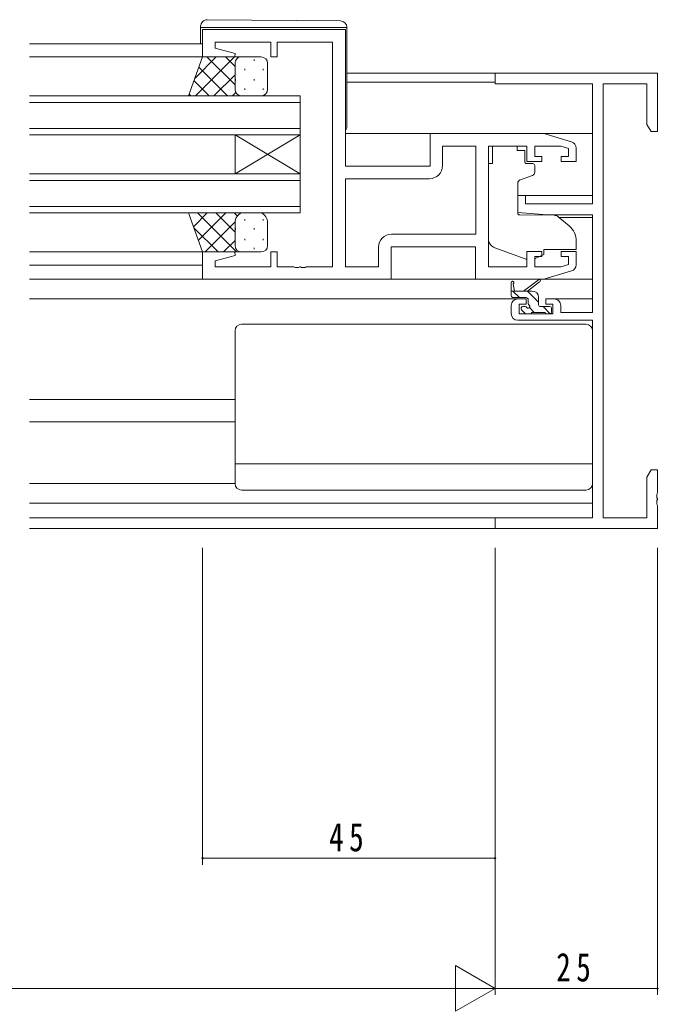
# Model space of a CAD drawing. Units: millimetres, scale not verified. Extents: x -567 to 567, y -403 to 403.
# Drawn here: x 339.1 to 437.4, y -67.1 to 85.3 of the extents above; entities that cross this region are included whole.
import ezdxf

# ---------------------------------------------------------------- set-up
doc = ezdxf.new("R2010")
doc.units = ezdxf.units.MM
doc.header["$LTSCALE"] = 2
for name, color, linetype, lineweight in [('0-3_YKK_11', 7, 'Continuous', 18), ('0-4_YKK_12', 2, 'Continuous', 18), ('0-5_YKK_13', 4, 'Continuous', 18), ('0-6_YKK_D', 6, 'Continuous', 18)]:
    doc.layers.add(name, color=color, linetype=linetype, lineweight=lineweight)
doc.styles.add('ＭＳ ゴシック', font='')
doc.styles.get('ＭＳ ゴシック').set_extended_font_data('MS Gothic')

msp = doc.modelspace()

# ---------------------------------------------------------------- linework, layer by layer
at = {"layer": '0-3_YKK_11'}
for p, q in [((367.274, 83.813), (389.274, 83.813)), ((389.274, 83.813), (389.274, 62.813)), ((377.774, 81.883), (369.204, 81.883)), ((387.274, 47.343), (387.274, 81.883)), ((412.274, 75.483), (412.274, 77.113)), ((412.274, 77.113), (437.274, 77.113)), ((427.274, 75.483), (412.274, 75.483)), ((427.274, 57.013), (427.274, 75.483)), ((435.644, 75.483), (428.904, 75.483)), ((428.904, 75.483), (428.904, 8.743)), ((402.274, 67.813), (419.774, 67.813)), ((402.274, 62.813), (402.274, 67.813)), ((419.774, 67.813), (424.061, 66.526)), ((404.204, 65.883), (409.344, 65.883)), ((404.204, 62.883), (404.204, 65.883)), ((409.344, 65.883), (409.344, 52.343)), ((409.344, 65.883), (409.344, 52.343)), ((411.274, 65.883), (411.274, 47.343)), ((422.379, 65.883), (418.374, 65.883)), ((389.274, 62.813), (402.274, 62.813)), ((389.274, 60.883), (402.204, 60.883)), ((416.974, 57.013), (427.274, 57.013)), ((427.274, 55.313), (420.274, 55.313)), ((409.344, 52.343), (396.344, 52.343)), ((396.274, 50.413), (396.274, 45.413)), ((409.274, 50.413), (396.274, 50.413)), ((367.274, 45.413), (367.274, 49.613)), ((369.204, 47.343), (377.774, 47.343)), ((381.316, 47.343), (381.499, 47.223)), ((382.049, 47.223), (382.232, 47.343)), ((382.232, 47.343), (382.316, 47.343)), ((382.316, 47.343), (382.499, 47.223)), ((383.049, 47.223), (383.232, 47.343)), ((383.232, 47.343), (387.274, 47.343)), ((418.374, 47.343), (422.379, 47.343)), ((381.499, 47.223), (382.049, 47.223)), ((382.499, 47.223), (383.049, 47.223)), ((424.061, 46.699), (419.774, 45.413)), ((396.274, 45.413), (367.274, 45.413)), ((414.774, 40.113), (414.774, 41.413)), ((420.074, 41.613), (420.074, 42.413)), ((420.074, 42.413), (421.374, 42.413)), ((421.174, 41.613), (420.074, 41.613)), ((421.174, 40.113), (421.174, 41.613)), ((415.974, 40.113), (421.174, 40.113)), ((427.274, 39.113), (415.774, 39.113)), ((427.274, 8.743), (427.274, 39.113)), ((435.644, 15.021), (436.274, 16.113)), ((436.274, 16.113), (437.274, 16.113)), ((437.274, 16.113), (437.274, 12.571)), ((435.644, 8.743), (435.644, 15.021)), ((412.274, 7.113), (412.274, 8.743)), ((412.274, 8.743), (427.274, 8.743)), ((428.904, 8.743), (435.644, 8.743)), ((437.274, 7.113), (412.274, 7.113))]:
    msp.add_line(p, q, dxfattribs=at)
for points in [[(369.204, 81.883), (369.204, 80.965), (372.303, 80.135), (372.235, 79.613), (367.274, 79.613), (367.274, 83.813)], [(387.274, 81.883), (378.774, 81.883), (378.774, 79.613), (377.774, 79.613), (377.774, 81.883)], [(437.274, 77.113), (437.274, 68.113), (436.274, 68.113), (435.644, 69.204), (435.644, 75.483)], [(418.374, 65.883), (418.374, 64.313), (419.474, 64.313), (419.474, 63.513), (417.174, 63.513), (417.174, 65.883), (411.274, 65.883)], [(424.774, 65.569), (424.774, 63.513), (422.474, 63.513), (422.474, 64.313), (423.574, 64.313), (423.574, 65.524), (422.379, 65.883)], [(394.344, 50.343), (394.344, 47.343), (389.274, 47.343), (389.274, 60.883)], [(420.274, 55.313), (415.774, 55.706), (415.774, 58.313), (416.974, 58.313), (416.974, 57.013)], [(422.374, 41.413), (422.374, 40.313), (427.274, 40.313), (427.274, 55.313)], [(419.774, 45.413), (409.274, 45.413), (409.274, 50.413)], [(367.274, 49.613), (372.235, 49.613), (372.303, 49.09), (369.204, 48.26), (369.204, 47.343)], [(377.774, 47.343), (377.774, 49.613), (378.774, 49.613), (378.774, 47.343), (381.316, 47.343)], [(411.274, 47.343), (417.174, 47.343), (417.174, 49.713), (419.474, 49.713), (419.474, 48.913), (418.374, 48.913), (418.374, 47.343)], [(422.379, 47.343), (423.574, 47.701), (423.574, 48.913), (422.474, 48.913), (422.474, 49.713), (424.774, 49.713), (424.774, 47.657)], [(415.774, 42.413), (417.074, 42.413), (417.074, 41.613), (415.974, 41.613), (415.974, 40.113)], [(437.274, 12.571), (437.154, 12.388), (437.154, 11.838), (437.274, 11.654), (437.274, 11.571), (437.154, 11.388), (437.154, 10.838), (437.274, 10.654), (437.274, 7.113)]]:
    msp.add_lwpolyline(points, dxfattribs=at)
for centre, radius, start, end in [((423.774, 65.569), 1, 359.99996, 73.30074), ((402.204, 62.883), 2, 270.00001, 359.99999), ((396.344, 50.343), 2, 90.00001, 179.99999), ((423.774, 47.657), 1, 286.69926, 0.00004), ((415.774, 41.413), 1, 90.00001, 179.99999), ((421.374, 41.413), 1, 0.00001, 89.99999), ((415.774, 40.113), 1, 180.00001, 269.99999)]:
    msp.add_arc(centre, radius, start, end, dxfattribs=at)
at = {"layer": '0-4_YKK_12'}
for p, q in [((367.274, 81.613), (340.649, 81.613)), ((368.363, 79.613), (340.649, 79.613)), ((412.574, 77.113), (389.474, 77.113)), ((412.274, 75.713), (389.474, 75.713)), ((382.274, 73.613), (340.649, 73.613)), ((382.274, 67.613), (382.274, 73.613)), ((340.649, 72.613), (382.274, 72.613)), ((382.274, 68.613), (340.649, 68.613)), ((340.649, 67.613), (382.274, 67.613)), ((372.274, 67.613), (372.274, 61.613)), ((382.274, 67.613), (372.274, 61.613)), ((382.274, 61.613), (372.274, 67.613)), ((382.274, 67.613), (382.274, 61.613)), ((402.774, 67.813), (389.274, 67.813)), ((427.274, 67.813), (419.701, 67.813)), ((382.274, 61.613), (340.649, 61.613)), ((382.274, 55.613), (382.274, 61.613)), ((340.649, 60.613), (382.274, 60.613)), ((427.274, 58.313), (415.774, 58.313)), ((382.274, 56.613), (340.649, 56.613)), ((340.649, 55.613), (382.274, 55.613)), ((427.274, 54.913), (422.151, 54.913)), ((367.774, 49.613), (340.649, 49.614)), ((367.274, 47.612), (340.649, 47.613)), ((367.774, 45.413), (340.649, 45.413)), ((415.774, 42.413), (340.649, 42.413)), ((427.274, 42.413), (421.374, 42.413)), ((372.274, 26.913), (340.649, 26.913)), ((372.274, 23.513), (340.649, 23.513)), ((427.274, 11.013), (340.649, 11.013)), ((426.974, 8.743), (340.649, 8.743)), ((412.574, 7.113), (340.649, 7.113))]:
    msp.add_line(p, q, dxfattribs=at)
at = {"layer": '0-5_YKK_13'}
for p, q in [((366.974, 84.113), (366.974, 84.3)), ((367.478, 84.113), (366.974, 84.113)), ((366.974, 83.813), (366.974, 84.113)), ((366.974, 83.813), (366.974, 81.613)), ((388.978, 84.113), (367.478, 84.113)), ((367.983, 85.3), (388.483, 85.121)), ((389.474, 84.113), (389.474, 83.813)), ((389.474, 68.813), (389.474, 83.813)), ((365.131, 73.613), (367.274, 79.613)), ((366.108, 76.348), (369.373, 79.613)), ((366.201, 73.613), (372.201, 79.613)), ((367.274, 79.613), (373.274, 79.613)), ((372.274, 75.291), (367.953, 79.613)), ((372.274, 78.12), (370.781, 79.613)), ((376.274, 79.613), (373.274, 79.613)), ((371.124, 73.613), (366.708, 78.029)), ((372.274, 78.613), (372.274, 74.613)), ((373.779, 77.778), (373.779, 77.578)), ((375.194, 79.193), (375.194, 78.993)), ((376.609, 77.778), (376.609, 77.578)), ((377.274, 74.613), (377.274, 78.613)), ((369.029, 73.613), (372.274, 76.857)), ((368.296, 73.613), (365.964, 75.945)), ((372.364, 76.163), (372.364, 75.963)), ((373.779, 74.748), (373.779, 74.548)), ((375.194, 76.163), (375.194, 75.963)), ((376.609, 74.748), (376.609, 74.548)), ((373.274, 73.613), (365.131, 73.613)), ((365.468, 73.613), (365.22, 73.86)), ((371.858, 73.613), (372.39, 74.145)), ((373.274, 73.613), (376.274, 73.613)), ((415.674, 65.883), (411.874, 65.883)), ((411.874, 65.883), (411.874, 65.213)), ((415.674, 65.883), (415.674, 65.213)), ((415.674, 65.213), (416.844, 65.213)), ((416.844, 64.213), (416.844, 65.213)), ((416.844, 64.213), (416.844, 63.513)), ((411.874, 63.213), (411.274, 63.213)), ((411.274, 51.657), (411.274, 63.213)), ((417.144, 63.213), (418.074, 63.213)), ((418.374, 62.913), (418.374, 61.863)), ((418.045, 61.393), (416.045, 60.665)), ((415.774, 60.216), (415.774, 55.61)), ((365.131, 55.613), (367.274, 49.613)), ((373.274, 55.613), (365.131, 55.613)), ((365.142, 55.583), (365.172, 55.613)), ((365.886, 53.499), (368, 55.613)), ((372.497, 49.613), (366.497, 55.613)), ((366.63, 51.415), (370.828, 55.613)), ((372.274, 52.664), (369.325, 55.613)), ((372.62, 55.146), (372.154, 55.613)), ((373.274, 55.613), (376.274, 55.613)), ((415.991, 55.311), (421.377, 55.264)), ((422.011, 55.03), (423.702, 53.611)), ((369.669, 49.613), (365.944, 53.337)), ((367.657, 49.613), (372.274, 54.229)), ((372.274, 50.613), (372.274, 54.113)), ((373.779, 54.478), (373.779, 54.678)), ((376.609, 54.478), (376.609, 54.678)), ((377.274, 54.113), (377.274, 50.613)), ((372.364, 53.063), (372.364, 53.263)), ((375.194, 53.063), (375.194, 53.263)), ((370.485, 49.613), (372.274, 51.401)), ((373.779, 51.448), (373.779, 51.648)), ((376.609, 51.448), (376.609, 51.648)), ((424.774, 51.312), (424.774, 50.013)), ((367.274, 49.613), (373.274, 49.613)), ((372.364, 50.198), (372.364, 50.233)), ((376.274, 49.613), (373.274, 49.613)), ((375.194, 50.033), (375.194, 50.233)), ((416.902, 48.572), (412.265, 50.247)), ((418.468, 48.606), (419.774, 49.215)), ((419.774, 50.013), (419.774, 49.713)), ((424.774, 50.013), (419.774, 50.013)), ((419.774, 49.713), (419.774, 49.215)), ((409.774, 45.413), (395.774, 45.413)), ((414.774, 42.913), (414.774, 44.912)), ((415.074, 44.739), (415.273, 43.613)), ((416.674, 43.613), (418.892, 45.295)), ((417.274, 43.613), (419.093, 45.014)), ((419.701, 45.413), (427.274, 45.413)), ((417.974, 43.613), (414.774, 43.613)), ((416.016, 42.613), (415.016, 43.613)), ((418.974, 41.9), (417.262, 43.613)), ((417.074, 42.613), (415.074, 42.613)), ((416.574, 41.213), (416.913, 41.213)), ((417.374, 41.674), (417.374, 42.313)), ((418.974, 41.513), (418.974, 42.613)), ((419.274, 41.213), (420.674, 41.213)), ((420.751, 40.123), (419.662, 41.213)), ((416.862, 40.2), (416.362, 40.7)), ((417.674, 40.113), (417.074, 40.113)), ((418.316, 40.313), (417.571, 41.058)), ((419.974, 40.313), (417.874, 40.313)), ((420.674, 40.113), (420.174, 40.113)), ((420.974, 40.913), (420.974, 40.413)), ((426.274, 38.513), (373.274, 38.513)), ((372.274, 14.013), (372.274, 37.513)), ((427.274, 14.013), (427.274, 37.513)), ((427.274, 17.053), (372.274, 17.053)), ((340.649, 14.013), (372.274, 14.013)), ((426.274, 13.013), (373.274, 13.013))]:
    msp.add_line(p, q, dxfattribs=at)
for points in [[(389.474, 84.121), (389.474, 84.113), (388.978, 84.113)], [(411.874, 63.213), (411.874, 64.213), (411.874, 65.213)]]:
    msp.add_lwpolyline(points, dxfattribs=at)
for centre, radius, start, end in [((367.974, 84.3), 1, 89.5, 180), ((388.474, 84.121), 1, 0, 89.5), ((373.274, 78.613), 1, 90.0001, 180.0001), ((376.274, 78.613), 1, 0.0001, 90.0001), ((373.274, 74.613), 1, 180.0001, 270.0001), ((376.274, 74.613), 1, 270.0001, 0.0001), ((388.974, 68.813), 0.5, 306.86983, 0), ((417.144, 63.513), 0.3, 180, 270), ((418.074, 62.913), 0.3, 0, 90), ((417.874, 61.863), 0.5, 290, 0), ((416.274, 60.216), 0.5, 110, 180), ((373.806, 54.174), 1.534, 110.30864, 182.31157), ((375.742, 54.174), 1.534, 357.6883, 69.69119), ((416.074, 55.61), 0.3, 180, 269.5), ((421.368, 54.264), 1, 50, 89.5), ((421.774, 51.312), 3, 0, 50), ((373.274, 50.613), 1, 179.9999, 269.9999), ((376.274, 50.613), 1, 269.9999, 359.9999), ((412.774, 51.657), 1.5, 180, 250.14674), ((417.242, 49.513), 1, 250.14674, 266.11316), ((418.045, 49.513), 1, 289.20296, 295), ((414.974, 44.912), 0.2, 300, 180), ((419.074, 45.213), 0.2, 275.58288, 155.58289), ((415.074, 42.913), 0.3, 180, 270), ((417.974, 42.613), 1, 0, 90), ((416.574, 40.913), 0.3, 90, 225), ((416.913, 40.913), 0.3, 33.05573, 90), ((417.074, 42.313), 0.3, 0, 90), ((417.374, 41.213), 0.25, 213.05573, 56.94427), ((417.674, 41.674), 0.3, 180, 236.94427), ((419.274, 41.513), 0.3, 180, 270), ((420.674, 40.913), 0.3, 0, 90), ((417.074, 40.413), 0.3, 225, 270), ((417.674, 40.313), 0.2, 270, 0), ((420.174, 40.313), 0.2, 180, 270), ((420.674, 40.413), 0.3, 270, 0), ((373.274, 37.513), 1, 90, 180), ((426.274, 37.513), 1, 0, 90), ((373.274, 14.013), 1, 180, 270), ((426.274, 14.013), 1, 270, 0)]:
    msp.add_arc(centre, radius, start, end, dxfattribs=at)
at = {"layer": '0-6_YKK_D'}
for p, q in [((367.274, 4.113), (367.274, -44.585)), ((412.274, 4.113), (412.274, -64.585)), ((412.274, 4.113), (412.274, -44.585)), ((412.274, 4.113), (412.274, -64.585)), ((437.274, 4.113), (437.274, -64.585)), ((412.274, -43.585), (367.274, -43.585)), ((-80.726, -63.585), (405.274, -63.585)), ((412.274, -63.585), (400.15, -63.585)), ((412.274, -63.585), (406.212, -67.085)), ((412.274, -63.585), (437.274, -63.585))]:
    msp.add_line(p, q, dxfattribs=at)
msp.add_lwpolyline([(412.274, -63.585), (406.212, -60.085), (406.212, -67.085)], dxfattribs=at)
for centre, start, end in [((367.274, -43.585), 0, 180), ((367.274, -43.585), 180, 0), ((412.274, -43.585), 0, 180), ((412.274, -43.585), 180, 0), ((437.274, -63.585), 0, 180), ((437.274, -63.585), 180, 0)]:
    msp.add_arc(centre, 0.106, start, end, dxfattribs=at)

# ---------------------------------------------------------------- texts
at = {"layer": '0-6_YKK_D', "color": 7, "char_height": 4.399, "attachment_point": 7, "style": 'ＭＳ ゴシック'}
for s, insert in [('\\T1.37;\\W0.75;45', (386.741, -42.585)), ('\\T1.37;\\W0.75;25', (421.692, -62.585))]:
    msp.add_mtext(s, dxfattribs=dict(at, insert=insert))

doc.saveas('drawing.dxf')
